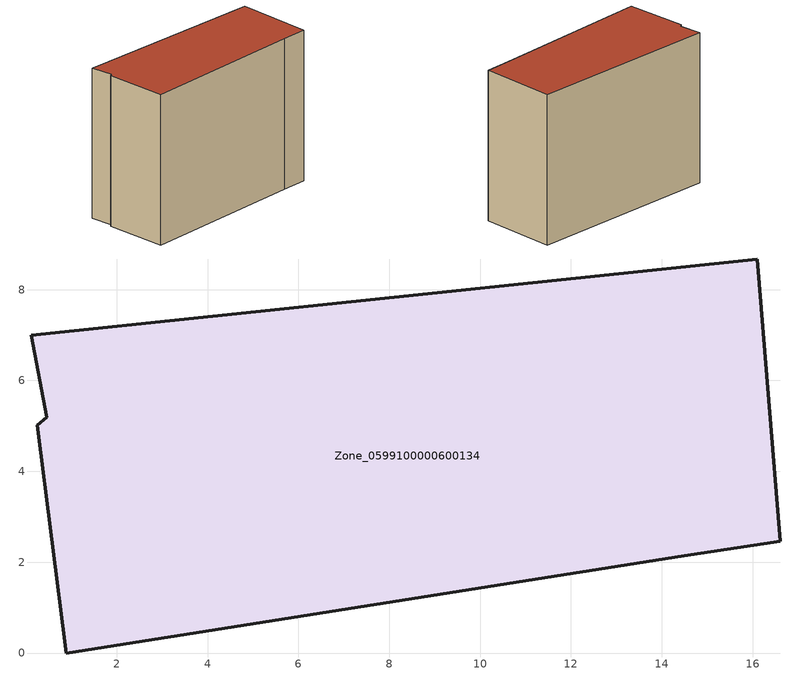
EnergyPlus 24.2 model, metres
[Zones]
Zone_0599100000600134
 floor ground (C_G): 0.46,5.19 0.11,7 16.1,8.68 16.61,2.46 14.5,2.15 0.89,0 0.25,5.02 z0
 wall outside (C_F): 16.61,2.46 16.1,8.68 0.11,7 0.46,5.19 0.25,5.02 0.89,0 14.5,2.15 16.61,2.46 z0:12.11
 roof outside (C_R): 0.46,5.19 0.25,5.02 0.89,0 14.5,2.15 16.61,2.46 16.1,8.68 0.11,7 z12.11
[BUILDING]
Pand.0599100000600134: North Axis=0; Terrain=City; Loads Convergence Tolerance Value=0.04; Temperature Convergence Tolerance Value=0.4; Solar Distribution=FullExterior; Maximum Number of Warmup Days=25; Minimum Number of Warmup Days=1
[Site:Location]
Rotterdam.The.Hague.AP_ZH_NLD Design_Conditions: Latitude=51.96; Longitude=4.45; Time Zone=1; Elevation=-4.5
[SITE:GROUNDTEMPERATURE:BUILDINGSURFACE]
18, 18, 18, 18, 18, 18, 18, 18, 18, 18, 18, 18
[MATERIAL] Thermal Absorptance=0.9; Solar Absorptance=0.7; Visible Absorptance=0.7
Name | Roughness | Thickness | Conductivity | Density | Specific Heat
G.TI.1946 | MediumSmooth | 0.15 | 1 | 540 | 1210
F.TI.1946 | Rough | 0.3 | 0.857143 | 1920 | 840
R.TI.1946 | MediumRough | 0.2 | 0.1 | 1500 | 1000
[CONSTRUCTION]
C_G: G.TI.1946
C_F: F.TI.1946
C_R: R.TI.1946
[ZONE]
Zone_0599100000600134: Type=1; Multiplier=1; Ceiling Height=Autocalculate; Volume=Autocalculate; Floor Area=autocalculate; Part of Total Floor Area=Yes
[ZONEINFILTRATION:DESIGNFLOWRATE]
Infil_Zone_0599100000600134: Zone or ZoneList or Space or SpaceList=Zone_0599100000600134; Schedule=AlwaysOn; Design Flow Rate Calculation Method=Flow/Area; Flow Rate per Floor Area=0.003; Constant Term Coefficient=1; Temperature Term Coefficient=0; Velocity Term Coefficient=0; Velocity Squared Term Coefficient=0
[HVACTEMPLATE:ZONE:IDEALLOADSAIRSYSTEM]
Zone_0599100000600134: Maximum Heating Supply Air Temperature=50; Minimum Cooling Supply Air Temperature=13; Maximum Heating Supply Air Humidity Ratio=0.0156; Minimum Cooling Supply Air Humidity Ratio=0.0077; Heating Limit=NoLimit; Cooling Limit=NoLimit; Dehumidification Control Type=ConstantSensibleHeatRatio; Cooling Sensible Heat Ratio=0.7; Dehumidification Setpoint=60; Humidification Control Type=None; Humidification Setpoint=30; Outdoor Air Method=None; Outdoor Air Flow Rate per Person=0.00944; Outdoor Air Flow Rate per Zone Floor Area=0; Outdoor Air Flow Rate per Zone=0; Demand Controlled Ventilation Type=None; Outdoor Air Economizer Type=NoEconomizer; Heat Recovery Type=None; Sensible Heat Recovery Effectiveness=0.7; Latent Heat Recovery Effectiveness=0.65
[ZONECONTROL:THERMOSTAT]
ThermostatControl_Zone_0599100000600134: Zone or ZoneList=Zone_0599100000600134; Control Type Schedule=DualSetpointControlType; Control 1=Thermostat_Zone_0599100000600134; Temperature Difference Between Cutout And Setpoint=0
[THERMOSTATSETPOINT:DUALSETPOINT]
Thermostat_Zone_0599100000600134: Heating Setpoint Temperature Schedule=HeatingSetpoint_Zone_0599100000600134; Cooling Setpoint Temperature Schedule=CoolingSetpoint_Zone_0599100000600134
[SCHEDULE:COMPACT]
HeatingSetpoint_Zone_0599100000600134: Through: 12/31, For: AllDays, Until: 24:00, 21
CoolingSetpoint_Zone_0599100000600134: Through: 12/31, For: AllDays, Until: 24:00, 24
DualSetpointControlType: Through: 12/31, For: AllDays, Until: 24:00, 4
AlwaysOn: Through: 12/31, For: AllDays, Until: 24:00, 1
